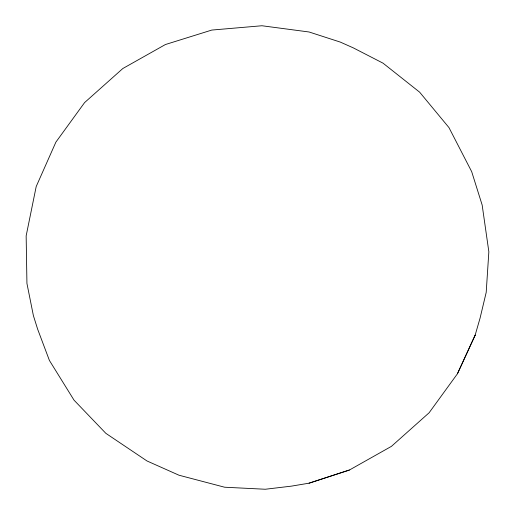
<?xml version="1.0" encoding="UTF-8"?>
<svg xmlns="http://www.w3.org/2000/svg" width="515" height="515" viewBox="0 0 515 515"><rect width="100%" height="100%" fill="white"/><g stroke="black" fill="none" stroke-linecap="round" stroke-linejoin="round"><path stroke-width="0.77" d="M475.139 335.188L480.089 318.064L486.199 292.398L488.851 251.777L482.162 205.041L471.682 171.649L448.951 127.572L419.641 92.172L383.025 63.158L353.316 47.882L340.28 42.082L309.097 31.994L261.942 25.75L211.8 30.063L165.424 44.528L122.834 68.514L84.589 102.594L55.878 142.146L36.192 186.559L26.149 235.876L26.935 283.43L33.378 315.566L37.647 329.182L49.408 360.442L74.031 400.155L105.839 433.327L147.013 460.977L178.982 475.216L224.637 487.222L265.296 489.25L291.496 486.128L309.071 483.173L349.44 470.015L391.432 446.357L429.111 412.779L457.436 373.774L475.139 335.188L457.436 373.774M309.071 483.173L349.44 470.015"/></g></svg>
